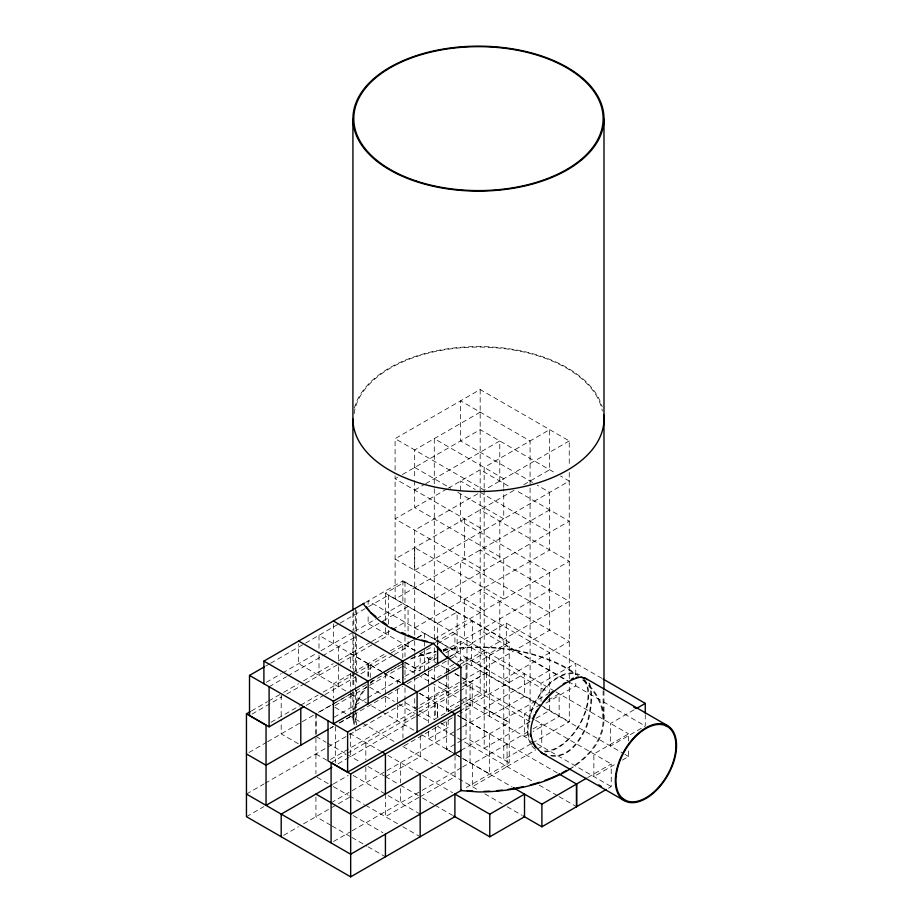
<?xml version="1.0" encoding="UTF-8"?>
<svg xmlns="http://www.w3.org/2000/svg" width="923" height="923" viewBox="0 0 923 923"><rect width="100%" height="100%" fill="white"/><g stroke="black" fill="none" stroke-linecap="round" stroke-linejoin="round"><path stroke-width="0.69" stroke-dasharray="4.62 3.46" d="M395.09 470.165L395.09 438.644L480.179 389.518L569.249 440.94L569.249 466.726M480.179 412.143L414.681 449.951L414.681 478.91M397.559 477.329L395.09 478.76L484.16 530.183M402.44 474.514L480.179 429.633L555.784 473.28M414.681 490.067L424.568 484.367M425.699 483.71L499.77 440.94L499.77 481.056M446.997 488.902L395.09 518.876L484.16 570.299M448.232 488.198L480.179 469.749L509.958 486.94M477.71 493.793L414.681 530.183L414.681 570.299L569.249 481.056L560.573 476.037M569.249 440.94L484.16 490.067L395.09 438.644M514.007 490.332L395.09 558.992L484.194 610.391M523.71 484.737L549.67 469.749L549.67 429.633L484.16 467.453L484.16 488.936M365.646 602.361L402.866 580.879L509.231 642.166L509.231 762.756L463.577 789.038M385.422 620.591L385.422 593.247L405.001 581.94L457.116 612.018L457.116 652.376M265.639 666.106L269.366 663.96M270.612 663.245L338.845 623.844M340.091 623.129L367.389 607.369M368.623 606.653L388.479 595.197L555.404 691.627M549.67 509.865L395.125 599.085L395.09 475.899M266.378 682.293L281.273 673.698M282.507 672.982L316.012 653.646M320.973 650.773L353.232 632.151M354.478 631.436L375.569 619.252M376.803 618.537L402.866 603.492L402.866 580.879M269.101 686.735L286.476 676.697M287.711 675.982L321.216 656.645M322.45 655.93L355.955 636.582M360.916 633.72L382.007 621.548M383.253 620.833L408.07 606.503L408.07 636.582M434.306 599.085L569.249 521.172L515.899 490.367M251.414 710.964L267.543 701.653M268.789 700.938L279.957 694.488M283.673 692.342L298.567 683.747M303.529 680.874L333.307 663.683M338.268 660.822L370.435 642.246M371.669 641.531L405.001 622.229M251.991 714.102L281.769 696.911M286.741 694.05L304.105 684.012M305.351 683.297L338.845 663.96M340.091 663.245L373.584 643.896M374.83 643.181L388.479 635.301L388.479 628.148M414.715 627.894L549.67 549.981L549.67 492.363L537.255 485.21M437.525 623.394L457.116 612.018M350.821 673.802L333.445 683.828L333.445 697.961M352.055 673.086L385.422 653.657M390.383 650.796L402.786 643.631L402.786 659.184M412.35 640.493L405.001 644.727L414.935 650.461M417.254 637.666L424.592 633.42L448.163 647.035L448.163 658.537M271.004 722.271L299.548 705.795M300.783 705.08L318.158 695.054M323.119 692.181L352.898 674.99M354.132 674.275L390.025 653.565M391.26 652.849L415.95 638.589M417.184 637.874L424.592 633.593M306.321 705.357L323.696 695.331M324.942 694.615L355.955 676.697M360.916 673.836L393.175 655.215M394.421 654.499L408.07 646.619L408.07 638.024M434.306 639.201L569.283 561.265L480.179 509.865M435.125 642.477L472.345 620.994L472.345 643.608L450.009 656.507M387.868 672.129L403.778 662.933M248.933 752.51L266.309 742.484M267.543 741.769L301.048 722.421M302.283 721.705L313.451 715.256M318.412 712.394L333.307 703.799M334.541 703.084L369.292 683.032M370.435 682.362L403.766 663.118M420.173 670.629L420.173 653.669L431.329 647.219M437.537 643.631L454.912 633.605L454.912 656.23L623.648 753.653M330.965 705.31L316.081 713.917L316.081 735.123M332.211 704.595L349.575 694.569M366.95 687.104L333.445 706.441L347.094 714.321M401.551 666.96L368.046 686.308L380.599 693.554M419.896 653.322L428.572 658.341L435.921 654.095M443.271 649.861L448.163 647.035M414.715 668.01L435.806 655.826M443.132 651.592L549.693 590.074M334.23 717.171L366.489 698.538M367.723 697.823L403.709 677.055M404.955 676.34L438.448 656.991M445.89 652.699L466.992 640.516L466.992 680.632L463.265 682.778M601.842 678.324L506.3 623.163L471.561 643.216L471.561 665.841L506.3 645.788L567.103 680.886M449.766 656.611L457.116 652.319M330.561 728.005L333.041 726.574M339.249 722.986L402.52 686.458M407.308 683.689L448.705 659.807M449.951 659.091L454.912 656.23M329.73 728.651L333.445 726.505M339.652 722.917L350.821 716.479L350.821 712.233M446.478 672.879L446.478 668.564L456.274 662.91M457.496 662.195L466.069 657.245L489.64 670.859L470.049 682.166L462.608 677.874M455.397 667.144L434.306 679.316L434.306 664.987M460.254 664.329L569.283 601.381L480.214 549.958M463 665.437L486.583 651.834L486.583 691.938L463 705.553M509.231 642.166L489.64 653.484L489.651 716.398L524.391 696.346L524.391 673.721L462.308 709.556M246.453 794.057L263.828 784.031M265.063 783.315L348.19 735.319M349.436 734.604L405.001 702.518L434.595 719.605M428.572 698.63L448.163 687.139L439.533 682.166M459.389 682.328L414.715 708.126L414.715 695.227M463.069 680.205L480.214 670.306L539.77 704.687M484.194 668.01L549.693 630.19L549.693 572.583L460.6 521.172L460.6 481.056L475.287 489.536M330.503 759.433L417.358 709.291M418.604 708.576L462.019 683.505M331.092 762.686L345.975 754.091M347.221 753.376L417.934 712.544M419.18 711.829L461.235 687.543M462.469 686.839L489.64 671.148M458.616 691.627L437.525 703.799L437.525 717.932M459.862 690.912L472.264 683.747L472.264 706.36L459.862 713.525M415.338 716.779L402.936 723.944L402.936 738.077M416.573 716.063L437.675 703.88L437.675 718.025M246.453 816.682L263.828 806.644M338.003 763.817L405.001 725.143L405.001 700.788M461.177 700.372L446.478 708.852L450.205 710.998M462.4 699.657L466.069 697.546L509.231 722.455L462.308 749.661M459.123 705.103L434.306 719.432L434.306 683.62M460.358 704.387L480.214 692.931L480.179 493.805M503.785 679.316L569.283 641.497L480.214 590.074M333.307 784.031L348.19 775.435M452.42 717.829L437.525 726.424L534.452 782.381M404.17 745.842L436.429 727.22M448.163 720.24L448.163 727.439L428.572 738.746L428.572 731.547M549.693 670.306L484.194 708.126L509.231 722.571M331.092 802.802L461.362 727.589M462.469 726.955L489.64 711.148M283.673 835.303L298.567 826.708M303.529 823.847L350.671 796.618M385.56 776.647L420.3 756.595L420.3 733.97M446.478 721.798L446.478 749.141L461.177 740.661M462.4 739.958L466.069 737.835L509.231 762.756M503.785 719.432L548.458 693.646M540.52 704.526L524.391 713.837L524.391 736.45L528.118 734.304M547.962 700.222L559.13 693.773L559.13 716.398L533.079 731.443M546.001 703.095L575.779 685.893L575.779 680.239M529.917 721.832L484.194 748.241L484.16 490.367M536.101 718.267L549.693 710.422L549.693 697.523M333.572 841.488L350.936 831.461M352.182 830.746L461.362 767.705M462.608 766.99L470.049 762.686L470.049 682.166M528.106 731.743L507.004 743.915L507.154 766.621L472.414 786.673L472.414 764.059L507.154 743.996M533.067 728.87L541.743 723.863L541.743 746.476L536.782 749.338M418.915 797.334L385.422 816.682L385.422 795.476M420.3 796.699L455.039 776.647L455.039 754.022L421.546 734.685M530.967 743.846L503.785 759.548L503.785 639.201L414.715 587.778M532.213 743.142L569.283 721.728L569.283 681.612L480.214 630.19M507.004 766.54L535.548 750.064M634.101 709.845L610.518 723.447L610.518 746.072L645.269 726.009L645.269 714.702M628.609 740.961L628.609 733.889L593.87 753.953L593.87 776.566L616.206 763.679M587.651 777.581L611.234 763.967L611.234 786.592L607.507 788.738M622.414 760.091L628.609 756.514L628.609 749.441M550.685 755.602C568.926 757.841 579.909 740.038 586.417 725.674C589.82 711.887 593.258 696.888 588.943 682.962M551.296 755.949C569.664 758.187 580.682 740.177 587.166 725.686C590.524 712.014 593.893 697.142 589.601 683.343M532.525 482.475L460.6 440.94L460.6 400.824L530.079 440.94L530.079 561.288M480.179 492.363L549.67 532.479M414.681 467.453L450.666 488.221M457.843 492.374L503.75 518.876L503.75 488.786M549.693 612.699L460.623 561.265L460.623 601.381L549.693 652.815L549.693 692.931L460.623 641.497L460.623 665.852M568.337 681.601L645.269 726.009M385.422 593.247L437.525 623.337L437.525 644.981M555.934 691.927L628.609 733.889M509.231 682.466L368.127 600.931L368.127 606.584M541.005 705.403L569.283 721.728M624.894 754.368L628.609 756.514M446.478 668.564L450.205 670.709M455.166 673.571L461.362 677.159M415.269 650.773L368.127 623.556L368.127 615.076M420.161 653.599L449.951 670.859M454.901 673.709L534.313 719.571M535.548 720.275L611.234 763.967M463.069 683.032L530.102 721.728L530.102 561.265M405.001 662.229L419.803 670.767M424.73 673.617L434.595 679.316M405.001 662.402L419.7 670.883M424.511 673.663L436.994 680.874M438.24 681.589L448.163 687.323M402.786 666.244L416.435 674.125M417.681 674.84L430.095 682.016M431.318 682.72L458.627 698.492M459.862 699.196L529.352 739.323M536.782 743.615L611.234 786.592M381.776 671.552L319 635.301L319 653.934M383.01 672.267L400.386 682.293M419.942 693.473L428.572 698.457M461.362 717.448L456.343 714.552L461.246 717.494M462.515 718.106L489.64 733.773L489.64 774.062L462.515 758.394M381.834 671.644L350.671 653.657L350.671 667.987M382.93 672.279L400.444 682.397M418.915 693.058L450.078 711.045M462.342 718.129L558.023 773.37M440.767 723.159L448.163 727.439M385.422 696.334L394.248 701.434M399.059 704.214L415.338 713.606M416.435 714.24L430.222 722.201M539.263 785.161L558.023 795.984M559.119 796.618L576.633 806.737M345.86 690.992L298.637 663.672L298.637 643.873M350.671 693.773L380.599 711.045M381.834 711.76L417.092 732.054M456.285 754.749L461.246 757.61M462.481 758.325L512.115 786.973M446.478 749.141L455.108 754.126M456.343 754.841L461.281 757.691M348.34 715.037L360.743 722.201M361.989 722.917L394.248 741.55M402.936 746.557L432.702 763.748M437.675 766.621L478.61 790.261M484.817 793.838L502.193 803.864M507.154 806.737L522.037 815.332M349.575 733.254L380.599 751.16M387.902 755.372L420.161 774.005M422.642 775.435L452.558 792.707M316.081 736.531L326.004 742.265M327.25 742.98L345.86 753.722M347.094 754.437L360.743 762.317M368.046 766.54L384.314 775.931M385.422 776.566L399.209 784.527M400.305 785.161L419.065 795.984M422.642 798.049L433.81 804.498M435.045 805.214L452.558 815.332M298.337 743.776L281.192 733.889L281.192 722.421M315.931 753.941L327.1 760.39M353.151 775.435L420.161 814.121M317.177 777.281L328.346 783.731M333.307 786.592L348.19 795.188M349.436 795.903L364.32 804.498M365.566 805.214L397.825 823.847M402.786 826.708L420.161 836.734M353.151 815.551L382.93 832.742M330.826 825.277L315.931 816.682L315.931 794.057M332.061 825.993L350.671 836.734M351.917 837.449L366.8 846.045M368.046 846.76L385.422 856.798M353.786 710.848L353.786 719.467L355.067 725.04M352.921 712.279L352.921 719.467L354.397 725.905M354.686 727.197L355.574 731.062M603.988 690.716L603.988 719.467M603.123 690.716L603.123 719.467M575.779 674.586L575.779 663.279L541.04 683.332L541.04 703.13M569.249 472.461L569.283 678.751M506.3 623.163L506.3 645.788M503.75 487.356L503.75 478.76L434.272 438.644L434.272 487.356M499.805 521.16L499.805 561.265M499.805 601.381L499.805 641.497M480.179 389.518L480.179 492.674M466.069 657.245L466.069 737.835M464.569 518.876L464.569 558.992M464.604 599.085L464.604 639.201M448.163 659.98L448.163 674.367M448.163 675.809L448.163 711.61M446.478 674.321L446.478 713.167M437.606 641.047L437.606 645.292M435.31 702.518L435.31 718.279M435.31 726.874L435.31 742.634M434.272 488.786L434.306 642.073M434.306 647.796L434.306 663.556M428.572 658.341L428.572 669.856M428.572 671.286L428.572 685.685M428.572 687.116L428.572 722.917M424.592 633.42L424.592 673.709M414.715 635.059L414.715 547.662L503.75 599.108L503.75 558.992L414.681 507.569L414.681 480.041M414.715 640.793L414.715 652.249M414.715 653.68L414.715 675.175M414.715 676.605L414.715 689.504M405.001 581.94L405.001 630.882M405.001 636.616L405.001 656.668M405.001 661.999L405.001 679.49M405.001 687.889L405.001 699.646M400.57 762.686L400.57 782.75M400.57 788.484L400.57 802.802M397.501 680.632L397.501 683.493M397.501 689.227L397.501 703.557M397.501 704.987L397.501 720.748M388.479 595.197L388.479 626.705M385.422 627.778L385.422 633.536M385.422 673.536L385.422 706.66M370.261 664.964L370.261 677.863M368.185 663.764L368.185 677.909M368.046 663.683L368.046 677.828M365.831 742.634L365.831 759.825M365.831 766.99L365.831 782.75M356.336 610.599L356.336 634.886M356.336 636.316L356.336 672.036M356.336 677.747L356.336 684.901M356.336 690.612L356.336 707.756M356.336 713.479L356.336 724.901M355.574 608.176L355.574 632.474M355.574 633.905L355.574 671.056M355.574 676.767L355.574 685.339M355.574 686.77L355.574 708.195M355.574 709.625L355.574 723.92M353.786 611.661L353.786 630.351M353.786 636.097L353.786 670.594M353.786 672.036L353.786 686.412M353.786 692.158L353.786 709.406M352.921 613.103L352.921 630.351M352.921 631.782L352.921 670.594M352.921 672.036L352.921 687.843M352.921 689.285L352.921 710.848M350.671 673.709L350.671 692.342M350.821 693.854L350.821 710.825M350.671 733.889L350.671 756.502M338.591 646.619L338.591 665.241M338.591 666.671L338.591 686.735M335.522 726.574L335.522 762.386M333.388 623.821L333.388 643.608M319 655.365L319 675.417M315.931 713.825L315.931 773.739M281.192 695.204L281.192 720.99M354.328 408.243A125.528 72.479 0 0 1 477.283 346.575A125.528 72.479 0 0 1 602.211 406.893M583.359 679.663A125.528 72.479 0 0 1 572.214 767.671M352.921 719.467A125.528 72.479 0 0 1 353.717 711.356M354.005 710.006A125.528 72.479 0 0 1 366.627 686.55M370.654 682.328A125.528 72.479 0 0 1 372.569 680.539M411.496 658.168A125.528 72.479 0 0 1 436.025 651.257M443.121 649.93A125.528 72.479 0 0 1 578.052 675.348M584.547 679.42A43.289 24.99 -60 0 1 580.602 723.251A43.289 24.99 -60 0 1 545.101 751.899M535.294 749.188A43.289 24.99 -60 0 1 536.967 698.93A43.289 24.99 -60 0 1 579.679 674.909M584.017 680.078A42.423 24.494 -60 0 1 579.702 723.851A42.423 24.494 -60 0 1 544.178 751.114M532.063 744.711A42.423 24.494 -60 0 1 539.17 696.38A42.423 24.494 -60 0 1 578.121 675.071M582.632 679.939A124.663 71.971 0 0 1 571.568 767.336M353.786 719.467A124.663 71.971 0 0 1 354.132 714.114M355.182 708.737A124.663 71.971 0 0 1 366.419 687.9M370.492 683.481A124.663 71.971 0 0 1 376.319 678.197M410.585 659.091A124.663 71.971 0 0 1 436.314 651.73M443.363 650.403A124.663 71.971 0 0 1 576.24 674.817M354.132 413.689A124.663 71.971 0 0 1 476.118 347.083A124.663 71.971 0 0 1 602.338 411"/><path stroke-width="1.38" d="M532.871 718.336L534.486 714.748M535.571 712.36L538.178 708.956M543.012 702.103L552.427 691.696M263.897 683.724L263.897 661.11L364.4 603.088M303.84 706.787L269.101 726.839L249.51 715.533L249.51 675.417L264.405 666.821M454.901 794.057L454.901 816.682L350.671 876.85L246.453 816.682L246.453 713.825L250.179 711.679M263.897 661.11L333.388 701.215L434.098 643.077M447.528 657.937L333.388 723.84L333.388 701.215M328.08 729.435L266.043 765.248L246.453 753.941M249.51 675.417L347.613 732.054L460.519 666.868M570.991 768.444A125.528 72.479 0 0 1 478.46 791.946L460.877 790.607L460.877 667.548L461.638 667.11M331.807 767.405L266.043 805.364L266.043 725.143L246.453 713.825M328.023 720.748L328.023 760.864L347.613 772.17L460.519 706.983M332.061 784.746L281.192 814.121L281.192 836.734M331.092 842.918L331.092 762.686L350.671 774.005L461.073 710.26M563.249 683.943L565.487 682.651M571.199 679.351L573.495 678.036M461.096 750.364L350.671 814.121L315.931 794.057M461.638 790.169L350.671 854.225L246.453 794.057M636.582 708.403L645.269 703.395L645.269 713.294M455.039 794.138L489.778 814.201L524.518 794.138L524.518 816.763L489.778 836.815L453.804 816.047M523.283 816.047L541.893 826.789L541.893 804.175L586.417 778.297M541.893 826.789L606.273 789.453M576.056 677.517L578.617 676.997M467.246 790.596L472.853 791.023M421.649 640.101L427.187 641.416M581.271 677.113L585.401 678.22M667.583 725.663A43.289 24.99 -60 0 0 616.368 771.074A43.289 24.99 -60 0 0 653.865 792.707A43.289 24.99 -60 0 0 667.583 725.663L586.013 678.567L580.509 677.09C553.258 682.916 509.669 728.582 542.724 753.549L624.294 800.633M542.724 753.549L546.312 754.76M391.594 627.905L395.471 629.624M401.92 632.486L405.797 634.205M408.381 635.347L416.123 638.774M603.077 679.04L645.269 703.395M633.72 707.11L636.201 708.541M664.675 724.982L667.144 726.413A42.423 24.494 -60 0 1 653.703 792.119A42.423 24.494 -60 0 1 616.968 770.913A42.423 24.494 -60 0 1 667.144 726.413M333.388 620.994L402.866 661.11L402.866 683.724M598.727 784.873L601.208 786.304M621.017 797.737L624.733 799.883M402.405 683.458L417.092 691.938L417.092 732.054M451.22 711.702L454.901 713.825L454.901 753.941M559.119 774.005L576.633 784.112L576.633 806.737M298.637 641.047L368.127 681.162L368.127 703.788M513.361 787.7L541.893 804.175M381.741 751.818L385.422 753.941L385.422 794.057M447.297 656.645L449.501 658.261M457.231 663.891L459.435 665.495M460.877 667.548L445.971 656.68L433.441 643.458C407.124 637.781 379.018 626.602 363.304 603.711M370.492 612.434L375.996 616.576M382.595 621.537L387.002 624.848M540.786 752.014L542.113 753.191M586.013 678.567L587.166 679.697M437.814 647L441.54 650.934M366.419 606.746L369.673 611.291M531.971 741.469L535.571 747.711M530.194 733.935L530.61 736.45M603.988 118.629A125.528 72.479 0 0 1 415.696 181.393A125.528 72.479 0 0 1 415.696 55.865A125.528 72.479 0 0 1 603.988 118.629L603.988 689.285M576.494 784.031L576.494 806.644M489.778 814.201L489.778 836.815M437.606 646.7L437.606 663.672M420.161 774.005L420.161 836.734M385.422 834.173L385.422 856.798M352.921 118.629L352.921 610.23M350.671 774.005L350.671 876.85M347.613 732.054L347.613 772.17M300.783 707.941L300.783 745.196M269.101 686.735L269.101 726.839M603.792 415.004A125.528 72.479 0 0 1 481.956 491.498A125.528 72.479 0 0 1 352.921 419.042M566.607 770.359A124.663 71.971 0 0 1 561.899 772.943M559.442 774.189A124.663 71.971 0 0 1 544.951 780.35M539.517 782.219A124.663 71.971 0 0 1 530.264 784.931M523.399 786.604A124.663 71.971 0 0 1 507.996 789.396M502.47 790.1A124.663 71.971 0 0 1 496.851 790.653M489.767 791.149A124.663 71.971 0 0 1 484.102 791.369M416.123 180.954A124.663 71.971 0 0 0 603.123 118.629A124.663 71.971 0 0 0 416.123 56.291A124.663 71.971 0 0 0 416.123 180.954"/></g></svg>
